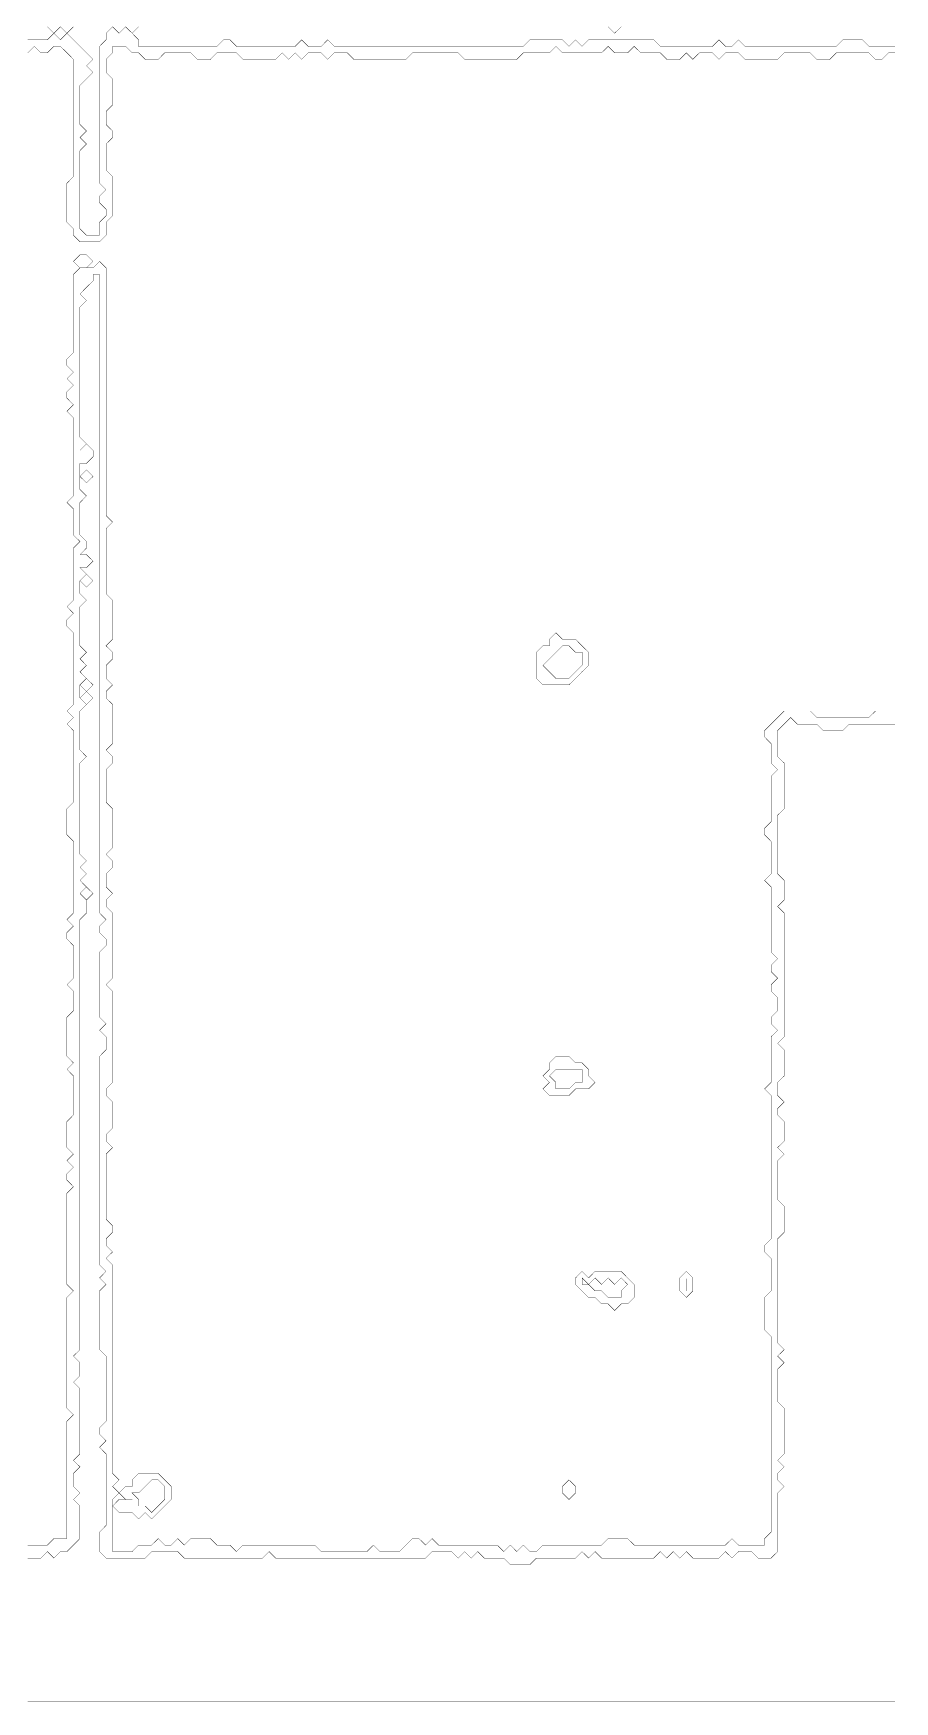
# Model space of a CAD drawing. Header units: metres. Extents: x 0 to 5089, y -5089 to 0.
# Drawn here: x 2458 to 3774, y -5089 to -2540 of the extents above; entities that cross this region are included whole.
import ezdxf

# ---------------------------------------------------------------- set-up
doc = ezdxf.new("R2010")
doc.units = ezdxf.units.M
doc.layers.add('conductor', color=1, linetype='Continuous')
doc.layers.add('substrate', color=5, linetype='Continuous')

msp = doc.modelspace()

# ---------------------------------------------------------------- linework, layer by layer
at = {"layer": 'conductor', "const_width": 0.5}
for points in [[(3774.5, -2569.4), (3764.5, -2569.4), (3754.5, -2579.4), (3744.6, -2579.4), (3734.6, -2569.4), (3724.7, -2569.4), (3714.7, -2569.4), (3704.7, -2569.4), (3694.8, -2569.4), (3684.8, -2569.4), (3674.9, -2579.4), (3664.9, -2579.4), (3654.9, -2579.4), (3645, -2569.4), (3635, -2569.4), (3625.1, -2569.4), (3615.1, -2569.4), (3605.2, -2569.4), (3595.2, -2579.4), (3585.2, -2579.4), (3575.3, -2579.4), (3565.3, -2579.4), (3555.4, -2579.4), (3545.4, -2579.4), (3535.4, -2569.4), (3525.5, -2569.4), (3515.5, -2569.4), (3505.6, -2579.4), (3495.6, -2569.4), (3485.6, -2569.4), (3475.7, -2569.4), (3465.7, -2579.4), (3455.8, -2569.4), (3445.8, -2579.4), (3435.8, -2579.4), (3425.9, -2579.4), (3415.9, -2569.4), (3406, -2569.4), (3396, -2569.4), (3386.1, -2569.4), (3376.1, -2559.5), (3366.1, -2569.4), (3356.2, -2569.4), (3346.2, -2569.4), (3336.3, -2559.5), (3326.3, -2569.4), (3316.3, -2569.4), (3306.4, -2569.4), (3296.4, -2569.4), (3286.5, -2569.4), (3276.5, -2569.4), (3266.5, -2569.4), (3256.6, -2559.5), (3246.6, -2569.4), (3236.7, -2569.4), (3226.7, -2569.4), (3216.8, -2569.4), (3206.8, -2569.4), (3196.8, -2579.4), (3186.9, -2579.4), (3176.9, -2579.4), (3167, -2579.4), (3157, -2579.4), (3147, -2579.4), (3137.1, -2579.4), (3127.1, -2579.4), (3117.2, -2579.4), (3107.2, -2569.4), (3097.2, -2569.4), (3087.3, -2569.4), (3077.3, -2569.4), (3067.4, -2569.4), (3057.4, -2569.4), (3047.4, -2569.4), (3037.5, -2569.4), (3027.5, -2579.4), (3017.6, -2579.4), (3007.6, -2579.4), (2997.7, -2579.4), (2987.7, -2579.4), (2977.7, -2579.4), (2967.8, -2579.4), (2957.8, -2579.4), (2947.9, -2579.4), (2937.9, -2569.4), (2927.9, -2569.4), (2918, -2569.4), (2908, -2579.4), (2898.1, -2569.4), (2888.1, -2569.4), (2878.1, -2569.4), (2868.2, -2579.4), (2858.2, -2569.4), (2848.3, -2579.4), (2838.3, -2569.4), (2828.4, -2579.4), (2818.4, -2579.4), (2808.4, -2579.4), (2798.5, -2579.4), (2788.5, -2579.4), (2778.6, -2579.4), (2768.6, -2569.4), (2758.6, -2569.4), (2748.7, -2569.4), (2738.7, -2569.4), (2728.8, -2579.4), (2718.8, -2579.4), (2708.8, -2579.4), (2698.9, -2569.4), (2688.9, -2569.4), (2679, -2569.4), (2669, -2569.4), (2659, -2569.4), (2649.1, -2579.4), (2639.1, -2579.4), (2629.2, -2579.4), (2619.2, -2569.4), (2609.3, -2569.4), (2599.3, -2559.5), (2589.3, -2559.5), (2579.4, -2559.5), (2579.4, -2569.4), (2569.4, -2579.4), (2569.4, -2589.3), (2569.4, -2599.3), (2579.4, -2609.3), (2579.4, -2619.2), (2579.4, -2629.2), (2579.4, -2639.1), (2579.4, -2649.1), (2569.4, -2659), (2569.4, -2669), (2569.4, -2679), (2579.4, -2688.9), (2579.4, -2698.9), (2569.4, -2708.8), (2569.4, -2718.8), (2569.4, -2728.8), (2569.4, -2738.7), (2569.4, -2748.7), (2579.4, -2758.6), (2579.4, -2768.6), (2579.4, -2778.6), (2579.4, -2788.5), (2579.4, -2798.5), (2579.4, -2808.4), (2579.4, -2818.4), (2569.4, -2828.4), (2569.4, -2838.3), (2569.4, -2848.3), (2559.5, -2858.2), (2549.5, -2858.2), (2539.5, -2858.2), (2529.6, -2858.2), (2519.6, -2848.3), (2519.6, -2838.3), (2509.7, -2828.4), (2509.7, -2818.4), (2509.7, -2808.4), (2509.7, -2798.5), (2509.7, -2788.5), (2509.7, -2778.6), (2509.7, -2768.6), (2519.6, -2758.6), (2519.6, -2748.7), (2519.6, -2738.7), (2519.6, -2728.8), (2519.6, -2718.8), (2519.6, -2708.8), (2519.6, -2698.9), (2519.6, -2688.9), (2519.6, -2679), (2519.6, -2669), (2519.6, -2659), (2519.6, -2649.1), (2519.6, -2639.1), (2519.6, -2629.2), (2519.6, -2619.2), (2519.6, -2609.3), (2519.6, -2599.3), (2519.6, -2589.3), (2519.6, -2579.4), (2509.7, -2569.4), (2499.7, -2559.5), (2489.7, -2559.5), (2479.8, -2569.4), (2469.8, -2569.4), (2459.9, -2559.5), (2449.9, -2569.4)], [(2449.9, -4850), (2459.9, -4850), (2469.8, -4850), (2479.8, -4850), (2489.7, -4840.1), (2499.7, -4840.1), (2509.7, -4840.1), (2509.7, -4830.1), (2509.7, -4820.1), (2509.7, -4810.2), (2509.7, -4800.2), (2509.7, -4790.3), (2509.7, -4780.3), (2509.7, -4770.4), (2509.7, -4760.4), (2509.7, -4750.4), (2509.7, -4740.5), (2509.7, -4730.5), (2509.7, -4720.6), (2509.7, -4710.6), (2509.7, -4700.6), (2509.7, -4690.7), (2509.7, -4680.7), (2509.7, -4670.8), (2509.7, -4660.8), (2519.6, -4650.8), (2509.7, -4640.9), (2509.7, -4630.9), (2509.7, -4621), (2509.7, -4611), (2509.7, -4601.1), (2509.7, -4591.1), (2509.7, -4581.1), (2509.7, -4571.2), (2509.7, -4561.2), (2509.7, -4551.3), (2509.7, -4541.3), (2509.7, -4531.3), (2509.7, -4521.4), (2509.7, -4511.4), (2509.7, -4501.5), (2509.7, -4491.5), (2509.7, -4481.5), (2509.7, -4471.6), (2519.6, -4461.6), (2509.7, -4451.7), (2509.7, -4441.7), (2509.7, -4431.7), (2509.7, -4421.8), (2509.7, -4411.8), (2509.7, -4401.9), (2509.7, -4391.9), (2509.7, -4382), (2509.7, -4372), (2509.7, -4362), (2509.7, -4352.1), (2509.7, -4342.1), (2509.7, -4332.2), (2509.7, -4322.2), (2509.7, -4312.2), (2519.6, -4302.3), (2509.7, -4292.3), (2509.7, -4282.4), (2519.6, -4272.4), (2509.7, -4262.4), (2519.6, -4252.5), (2509.7, -4242.5), (2509.7, -4232.6), (2509.7, -4222.6), (2509.7, -4212.7), (2509.7, -4202.7), (2519.6, -4192.7), (2519.6, -4182.8), (2519.6, -4172.8), (2519.6, -4162.9), (2519.6, -4152.9), (2519.6, -4142.9), (2519.6, -4133), (2509.7, -4123), (2519.6, -4113.1), (2509.7, -4103.1), (2509.7, -4093.1), (2509.7, -4083.2), (2509.7, -4073.2), (2509.7, -4063.3), (2509.7, -4053.3), (2509.7, -4043.3), (2519.6, -4033.4), (2519.6, -4023.4), (2519.6, -4013.5), (2519.6, -4003.5), (2509.7, -3993.6), (2519.6, -3983.6), (2519.6, -3973.6), (2519.6, -3963.7), (2519.6, -3953.7), (2519.6, -3943.8), (2519.6, -3933.8), (2509.7, -3923.8), (2509.7, -3913.9), (2519.6, -3903.9), (2509.7, -3894), (2519.6, -3884), (2519.6, -3874), (2519.6, -3864.1), (2519.6, -3854.1), (2519.6, -3844.2), (2519.6, -3834.2), (2519.6, -3824.2), (2519.6, -3814.3), (2519.6, -3804.3), (2519.6, -3794.4), (2519.6, -3784.4), (2519.6, -3774.5), (2509.7, -3764.5), (2509.7, -3754.5), (2509.7, -3744.6), (2509.7, -3734.6), (2509.7, -3724.7), (2519.6, -3714.7), (2519.6, -3704.7), (2519.6, -3694.8), (2519.6, -3684.8), (2519.6, -3674.9), (2519.6, -3664.9), (2519.6, -3654.9), (2519.6, -3645), (2519.6, -3635), (2519.6, -3625.1), (2519.6, -3615.1), (2519.6, -3605.2), (2509.7, -3595.2), (2519.6, -3585.2), (2509.7, -3575.3), (2519.6, -3565.3), (2519.6, -3555.4), (2519.6, -3545.4), (2519.6, -3535.4), (2519.6, -3525.5), (2519.6, -3515.5), (2519.6, -3505.6), (2519.6, -3495.6), (2519.6, -3485.6), (2519.6, -3475.7), (2519.6, -3465.7), (2519.6, -3455.8), (2509.7, -3445.8), (2509.7, -3435.8), (2519.6, -3425.9), (2509.7, -3415.9), (2519.6, -3406), (2519.6, -3396), (2519.6, -3386.1), (2519.6, -3376.1), (2519.6, -3366.1), (2519.6, -3356.2), (2519.6, -3346.2), (2519.6, -3336.3), (2519.6, -3326.3), (2529.6, -3316.3), (2519.6, -3306.4), (2519.6, -3296.4), (2519.6, -3286.5), (2519.6, -3276.5), (2519.6, -3266.5), (2509.7, -3256.6), (2519.6, -3246.6), (2519.6, -3236.7), (2519.6, -3226.7), (2519.6, -3216.8), (2519.6, -3206.8), (2519.6, -3196.8), (2519.6, -3186.9), (2519.6, -3176.9), (2519.6, -3167), (2519.6, -3157), (2519.6, -3147), (2519.6, -3137.1), (2519.6, -3127.1), (2509.7, -3117.2), (2519.6, -3107.2), (2509.7, -3097.2), (2509.7, -3087.3), (2519.6, -3077.3), (2509.7, -3067.4), (2519.6, -3057.4), (2509.7, -3047.4), (2509.7, -3037.5), (2519.6, -3027.5), (2519.6, -3017.6), (2519.6, -3007.6), (2519.6, -2997.7), (2519.6, -2987.7), (2519.6, -2977.7), (2519.6, -2967.8), (2519.6, -2957.8), (2519.6, -2947.9), (2519.6, -2937.9), (2519.6, -2927.9), (2519.6, -2918), (2519.6, -2908), (2529.6, -2898.1), (2539.5, -2898.1), (2549.5, -2898.1), (2559.5, -2888.1), (2569.4, -2898.1), (2569.4, -2908), (2569.4, -2918), (2569.4, -2927.9), (2569.4, -2937.9), (2569.4, -2947.9), (2569.4, -2957.8), (2569.4, -2967.8), (2569.4, -2977.7), (2569.4, -2987.7), (2569.4, -2997.7), (2569.4, -3007.6), (2569.4, -3017.6), (2569.4, -3027.5), (2569.4, -3037.5), (2569.4, -3047.4), (2569.4, -3057.4), (2569.4, -3067.4), (2569.4, -3077.3), (2569.4, -3087.3), (2569.4, -3097.2), (2569.4, -3107.2), (2569.4, -3117.2), (2569.4, -3127.1), (2569.4, -3137.1), (2569.4, -3147), (2569.4, -3157), (2569.4, -3167), (2569.4, -3176.9), (2569.4, -3186.9), (2569.4, -3196.8), (2569.4, -3206.8), (2569.4, -3216.8), (2569.4, -3226.7), (2569.4, -3236.7), (2569.4, -3246.6), (2569.4, -3256.6), (2569.4, -3266.5), (2569.4, -3276.5), (2579.4, -3286.5), (2569.4, -3296.4), (2569.4, -3306.4), (2569.4, -3316.3), (2569.4, -3326.3), (2569.4, -3336.3), (2569.4, -3346.2), (2569.4, -3356.2), (2569.4, -3366.1), (2569.4, -3376.1), (2569.4, -3386.1), (2569.4, -3396), (2579.4, -3406), (2579.4, -3415.9), (2579.4, -3425.9), (2579.4, -3435.8), (2579.4, -3445.8), (2579.4, -3455.8), (2579.4, -3465.7), (2569.4, -3475.7), (2579.4, -3485.6), (2579.4, -3495.6), (2569.4, -3505.6), (2569.4, -3515.5), (2569.4, -3525.5), (2579.4, -3535.4), (2569.4, -3545.4), (2569.4, -3555.4), (2579.4, -3565.3), (2579.4, -3575.3), (2579.4, -3585.2), (2579.4, -3595.2), (2579.4, -3605.2), (2579.4, -3615.1), (2579.4, -3625.1), (2569.4, -3635), (2579.4, -3645), (2579.4, -3654.9), (2569.4, -3664.9), (2569.4, -3674.9), (2569.4, -3684.8), (2569.4, -3694.8), (2569.4, -3704.7), (2569.4, -3714.7), (2579.4, -3724.7), (2579.4, -3734.6), (2579.4, -3744.6), (2579.4, -3754.5), (2579.4, -3764.5), (2579.4, -3774.5), (2579.4, -3784.4), (2569.4, -3794.4), (2579.4, -3804.3), (2579.4, -3814.3), (2569.4, -3824.2), (2569.4, -3834.2), (2569.4, -3844.2), (2579.4, -3854.1), (2569.4, -3864.1), (2569.4, -3874), (2579.4, -3884), (2579.4, -3894), (2579.4, -3903.9), (2579.4, -3913.9), (2579.4, -3923.8), (2579.4, -3933.8), (2579.4, -3943.8), (2579.4, -3953.7), (2579.4, -3963.7), (2579.4, -3973.6), (2579.4, -3983.6), (2569.4, -3993.6), (2579.4, -4003.5), (2579.4, -4013.5), (2579.4, -4023.4), (2579.4, -4033.4), (2579.4, -4043.3), (2579.4, -4053.3), (2579.4, -4063.3), (2579.4, -4073.2), (2579.4, -4083.2), (2579.4, -4093.1), (2579.4, -4103.1), (2579.4, -4113.1), (2579.4, -4123), (2579.4, -4133), (2579.4, -4142.9), (2569.4, -4152.9), (2569.4, -4162.9), (2579.4, -4172.8), (2579.4, -4182.8), (2579.4, -4192.7), (2579.4, -4202.7), (2579.4, -4212.7), (2569.4, -4222.6), (2569.4, -4232.6), (2579.4, -4242.5), (2569.4, -4252.5), (2569.4, -4262.4), (2569.4, -4272.4), (2569.4, -4282.4), (2569.4, -4292.3), (2569.4, -4302.3), (2569.4, -4312.2), (2569.4, -4322.2), (2569.4, -4332.2), (2569.4, -4342.1), (2569.4, -4352.1), (2579.4, -4362), (2579.4, -4372), (2569.4, -4382), (2569.4, -4391.9), (2579.4, -4401.9), (2569.4, -4411.8), (2579.4, -4421.8), (2579.4, -4431.7), (2579.4, -4441.7), (2579.4, -4451.7), (2579.4, -4461.6), (2579.4, -4471.6), (2579.4, -4481.5), (2579.4, -4491.5), (2579.4, -4501.5), (2579.4, -4511.4), (2579.4, -4521.4), (2579.4, -4531.3), (2579.4, -4541.3), (2579.4, -4551.3), (2579.4, -4561.2), (2579.4, -4571.2), (2579.4, -4581.1), (2579.4, -4591.1), (2579.4, -4601.1), (2579.4, -4611), (2579.4, -4621), (2579.4, -4630.9), (2579.4, -4640.9), (2579.4, -4650.8), (2579.4, -4660.8), (2579.4, -4670.8), (2579.4, -4680.7), (2579.4, -4690.7), (2579.4, -4700.6), (2579.4, -4710.6), (2579.4, -4720.6), (2579.4, -4730.5), (2579.4, -4740.5), (2589.3, -4750.4), (2579.4, -4760.4), (2589.3, -4770.4), (2579.4, -4780.3), (2579.4, -4790.3), (2579.4, -4800.2), (2579.4, -4810.2), (2579.4, -4820.1), (2579.4, -4830.1), (2579.4, -4840.1), (2579.4, -4850), (2579.4, -4860), (2589.3, -4860), (2599.3, -4860), (2609.3, -4860), (2619.2, -4850), (2629.2, -4850), (2639.1, -4850), (2649.1, -4840.1), (2659, -4850), (2669, -4850), (2679, -4840.1), (2688.9, -4850), (2698.9, -4840.1), (2708.8, -4840.1), (2718.8, -4840.1), (2728.8, -4840.1), (2738.7, -4850), (2748.7, -4850), (2758.6, -4850), (2768.6, -4860), (2778.6, -4850), (2788.5, -4850), (2798.5, -4850), (2808.4, -4850), (2818.4, -4850), (2828.4, -4850), (2838.3, -4850), (2848.3, -4850), (2858.2, -4850), (2868.2, -4850), (2878.1, -4850), (2888.1, -4850), (2898.1, -4860), (2908, -4860), (2918, -4860), (2927.9, -4860), (2937.9, -4860), (2947.9, -4860), (2957.8, -4860), (2967.8, -4860), (2977.7, -4850), (2987.7, -4860), (2997.7, -4860), (3007.6, -4860), (3017.6, -4860), (3027.5, -4850), (3037.5, -4840.1), (3047.4, -4840.1), (3057.4, -4850), (3067.4, -4840.1), (3077.3, -4850), (3087.3, -4850), (3097.2, -4850), (3107.2, -4850), (3117.2, -4850), (3127.1, -4850), (3137.1, -4850), (3147, -4850), (3157, -4850), (3167, -4850), (3176.9, -4860), (3186.9, -4850), (3196.8, -4860), (3206.8, -4850), (3216.8, -4860), (3226.7, -4860), (3236.7, -4850), (3246.6, -4850), (3256.6, -4850), (3266.5, -4850), (3276.5, -4850), (3286.5, -4850), (3296.4, -4850), (3306.4, -4850), (3316.3, -4850), (3326.3, -4850), (3336.3, -4840.1), (3346.2, -4840.1), (3356.2, -4840.1), (3366.1, -4840.1), (3376.1, -4850), (3386.1, -4850), (3396, -4850), (3406, -4850), (3415.9, -4850), (3425.9, -4850), (3435.8, -4850), (3445.8, -4850), (3455.8, -4850), (3465.7, -4850), (3475.7, -4850), (3485.6, -4850), (3495.6, -4850), (3505.6, -4850), (3515.5, -4850), (3525.5, -4840.1), (3535.4, -4850), (3545.4, -4850), (3555.4, -4850), (3565.3, -4850), (3575.3, -4850), (3575.3, -4840.1), (3585.2, -4830.1), (3585.2, -4820.1), (3585.2, -4810.2), (3585.2, -4800.2), (3585.2, -4790.3), (3585.2, -4780.3), (3585.2, -4770.4), (3585.2, -4760.4), (3585.2, -4750.4), (3585.2, -4740.5), (3585.2, -4730.5), (3585.2, -4720.6), (3585.2, -4710.6), (3585.2, -4700.6), (3585.2, -4690.7), (3585.2, -4680.7), (3585.2, -4670.8), (3585.2, -4660.8), (3585.2, -4650.8), (3585.2, -4640.9), (3585.2, -4630.9), (3585.2, -4621), (3585.2, -4611), (3585.2, -4601.1), (3585.2, -4591.1), (3585.2, -4581.1), (3585.2, -4571.2), (3585.2, -4561.2), (3585.2, -4551.3), (3585.2, -4541.3), (3585.2, -4531.3), (3575.3, -4521.4), (3575.3, -4511.4), (3575.3, -4501.5), (3575.3, -4491.5), (3575.3, -4481.5), (3575.3, -4471.6), (3585.2, -4461.6), (3585.2, -4451.7), (3585.2, -4441.7), (3585.2, -4431.7), (3585.2, -4421.8), (3585.2, -4411.8), (3575.3, -4401.9), (3575.3, -4391.9), (3585.2, -4382), (3585.2, -4372), (3585.2, -4362), (3585.2, -4352.1), (3585.2, -4342.1), (3585.2, -4332.2), (3585.2, -4322.2), (3585.2, -4312.2), (3585.2, -4302.3), (3585.2, -4292.3), (3585.2, -4282.4), (3585.2, -4272.4), (3585.2, -4262.4), (3585.2, -4252.5), (3585.2, -4242.5), (3585.2, -4232.6), (3585.2, -4222.6), (3585.2, -4212.7), (3585.2, -4202.7), (3585.2, -4192.7), (3585.2, -4182.8), (3585.2, -4172.8), (3585.2, -4162.9), (3575.3, -4152.9), (3585.2, -4142.9), (3585.2, -4133), (3585.2, -4123), (3585.2, -4113.1), (3585.2, -4103.1), (3585.2, -4093.1), (3585.2, -4083.2), (3585.2, -4073.2), (3595.2, -4063.3), (3585.2, -4053.3), (3585.2, -4043.3), (3595.2, -4033.4), (3595.2, -4023.4), (3595.2, -4013.5), (3585.2, -4003.5), (3585.2, -3993.6), (3595.2, -3983.6), (3585.2, -3973.6), (3585.2, -3963.7), (3595.2, -3953.7), (3585.2, -3943.8), (3585.2, -3933.8), (3585.2, -3923.8), (3585.2, -3913.9), (3585.2, -3903.9), (3585.2, -3894), (3585.2, -3884), (3585.2, -3874), (3585.2, -3864.1), (3585.2, -3854.1), (3585.2, -3844.2), (3575.3, -3834.2), (3585.2, -3824.2), (3585.2, -3814.3), (3585.2, -3804.3), (3585.2, -3794.4), (3585.2, -3784.4), (3585.2, -3774.5), (3575.3, -3764.5), (3575.3, -3754.5), (3585.2, -3744.6), (3585.2, -3734.6), (3585.2, -3724.7), (3585.2, -3714.7), (3585.2, -3704.7), (3585.2, -3694.8), (3585.2, -3684.8), (3585.2, -3674.9), (3595.2, -3664.9), (3585.2, -3654.9), (3585.2, -3645), (3585.2, -3635), (3585.2, -3625.1), (3575.3, -3615.1), (3575.3, -3605.2), (3585.2, -3595.2), (3595.2, -3585.2), (3605.2, -3575.3), (3615.1, -3575.3), (3625.1, -3575.3), (3635, -3575.3), (3645, -3575.3), (3654.9, -3585.2), (3664.9, -3585.2), (3674.9, -3585.2), (3684.8, -3585.2), (3694.8, -3585.2), (3704.7, -3585.2), (3714.7, -3585.2), (3724.7, -3585.2), (3734.6, -3585.2), (3744.6, -3575.3), (3754.5, -3575.3), (3764.5, -3575.3), (3774.5, -3575.3)]]:
    msp.add_lwpolyline(points, dxfattribs=at)
for points in [[(2519.6, -2888.1), (2529.6, -2878.1), (2539.5, -2878.1), (2549.5, -2888.1), (2539.5, -2898.1), (2529.6, -2898.1)], [(3246.6, -3465.7), (3256.6, -3455.8), (3266.5, -3465.7), (3276.5, -3465.7), (3286.5, -3465.7), (3296.4, -3475.7), (3306.4, -3485.6), (3306.4, -3495.6), (3306.4, -3505.6), (3296.4, -3515.5), (3286.5, -3525.5), (3276.5, -3535.4), (3266.5, -3535.4), (3256.6, -3535.4), (3246.6, -3535.4), (3236.7, -3535.4), (3226.7, -3525.5), (3226.7, -3515.5), (3226.7, -3505.6), (3226.7, -3495.6), (3226.7, -3485.6), (3236.7, -3475.7), (3246.6, -3475.7)], [(3246.6, -4113.1), (3256.6, -4103.1), (3266.5, -4103.1), (3276.5, -4103.1), (3286.5, -4113.1), (3296.4, -4113.1), (3306.4, -4123), (3306.4, -4133), (3316.3, -4142.9), (3306.4, -4152.9), (3296.4, -4152.9), (3286.5, -4152.9), (3276.5, -4162.9), (3266.5, -4162.9), (3256.6, -4162.9), (3246.6, -4162.9), (3236.7, -4152.9), (3246.6, -4142.9), (3236.7, -4133), (3246.6, -4123)], [(3286.5, -4441.7), (3296.4, -4431.7), (3306.4, -4441.7), (3316.3, -4431.7), (3326.3, -4431.7), (3336.3, -4431.7), (3346.2, -4431.7), (3356.2, -4431.7), (3366.1, -4441.7), (3376.1, -4451.7), (3376.1, -4461.6), (3376.1, -4471.6), (3366.1, -4481.5), (3356.2, -4481.5), (3346.2, -4491.5), (3336.3, -4481.5), (3326.3, -4481.5), (3316.3, -4471.6), (3306.4, -4471.6), (3296.4, -4461.6), (3286.5, -4451.7)], [(3445.8, -4441.7), (3455.8, -4431.7), (3465.7, -4441.7), (3465.7, -4451.7), (3465.7, -4461.6), (3455.8, -4471.6), (3445.8, -4461.6), (3445.8, -4451.7)], [(2609.3, -4750.4), (2619.2, -4740.5), (2629.2, -4740.5), (2639.1, -4740.5), (2649.1, -4740.5), (2659, -4750.4), (2669, -4760.4), (2669, -4770.4), (2669, -4780.3), (2659, -4790.3), (2649.1, -4800.2), (2639.1, -4810.2), (2629.2, -4800.2), (2619.2, -4810.2), (2609.3, -4800.2), (2599.3, -4800.2), (2589.3, -4800.2), (2579.4, -4790.3), (2589.3, -4780.3), (2599.3, -4780.3), (2609.3, -4780.3), (2599.3, -4780.3), (2589.3, -4770.4), (2599.3, -4760.4), (2609.3, -4760.4)], [(3266.5, -4760.4), (3276.5, -4750.4), (3286.5, -4760.4), (3286.5, -4770.4), (3276.5, -4780.3), (3266.5, -4770.4)]]:
    msp.add_lwpolyline(points, close=True, dxfattribs=at)
at = {"layer": 'substrate', "const_width": 0.5}
for points in [[(2449.9, -2549.5), (2459.9, -2549.5), (2469.8, -2549.5), (2479.8, -2549.5), (2489.7, -2539.5), (2499.7, -2549.5), (2509.7, -2539.5), (2519.6, -2549.5), (2529.6, -2559.5), (2539.5, -2569.4), (2549.5, -2579.4), (2539.5, -2589.3), (2549.5, -2599.3), (2539.5, -2609.3), (2529.6, -2619.2), (2529.6, -2629.2), (2529.6, -2639.1), (2529.6, -2649.1), (2529.6, -2659), (2529.6, -2669), (2529.6, -2679), (2539.5, -2688.9), (2529.6, -2698.9), (2539.5, -2708.8), (2529.6, -2718.8), (2529.6, -2728.8), (2529.6, -2738.7), (2529.6, -2748.7), (2529.6, -2758.6), (2529.6, -2768.6), (2529.6, -2778.6), (2529.6, -2788.5), (2529.6, -2798.5), (2529.6, -2808.4), (2529.6, -2818.4), (2529.6, -2828.4), (2529.6, -2838.3), (2539.5, -2848.3), (2549.5, -2848.3), (2559.5, -2848.3), (2559.5, -2838.3), (2559.5, -2828.4), (2569.4, -2818.4), (2569.4, -2808.4), (2559.5, -2798.5), (2559.5, -2788.5), (2569.4, -2778.6), (2559.5, -2768.6), (2559.5, -2758.6), (2559.5, -2748.7), (2559.5, -2738.7), (2559.5, -2728.8), (2559.5, -2718.8), (2559.5, -2708.8), (2559.5, -2698.9), (2559.5, -2688.9), (2559.5, -2679), (2559.5, -2669), (2559.5, -2659), (2559.5, -2649.1), (2559.5, -2639.1), (2559.5, -2629.2), (2559.5, -2619.2), (2559.5, -2609.3), (2559.5, -2599.3), (2559.5, -2589.3), (2559.5, -2579.4), (2559.5, -2569.4), (2559.5, -2559.5), (2569.4, -2549.5), (2569.4, -2539.5), (2579.4, -2529.6), (2589.3, -2539.5), (2599.3, -2529.6), (2609.3, -2539.5), (2619.2, -2549.5), (2619.2, -2559.5), (2629.2, -2559.5), (2639.1, -2559.5), (2649.1, -2559.5), (2659, -2559.5), (2669, -2559.5), (2679, -2559.5), (2688.9, -2559.5), (2698.9, -2559.5), (2708.8, -2559.5), (2718.8, -2559.5), (2728.8, -2559.5), (2738.7, -2559.5), (2748.7, -2549.5), (2758.6, -2549.5), (2768.6, -2559.5), (2778.6, -2559.5), (2788.5, -2559.5), (2798.5, -2559.5), (2808.4, -2559.5), (2818.4, -2559.5), (2828.4, -2559.5), (2838.3, -2559.5), (2848.3, -2559.5), (2858.2, -2559.5), (2868.2, -2549.5), (2878.1, -2559.5), (2888.1, -2559.5), (2898.1, -2559.5), (2908, -2549.5), (2918, -2559.5), (2927.9, -2559.5), (2937.9, -2559.5), (2947.9, -2559.5), (2957.8, -2559.5), (2967.8, -2559.5), (2977.7, -2559.5), (2987.7, -2559.5), (2997.7, -2559.5), (3007.6, -2559.5), (3017.6, -2559.5), (3027.5, -2559.5), (3037.5, -2559.5), (3047.4, -2559.5), (3057.4, -2559.5), (3067.4, -2559.5), (3077.3, -2559.5), (3087.3, -2559.5), (3097.2, -2559.5), (3107.2, -2559.5), (3117.2, -2559.5), (3127.1, -2559.5), (3137.1, -2559.5), (3147, -2559.5), (3157, -2559.5), (3167, -2559.5), (3176.9, -2559.5), (3186.9, -2559.5), (3196.8, -2559.5), (3206.8, -2559.5), (3216.8, -2549.5), (3226.7, -2549.5), (3236.7, -2549.5), (3246.6, -2549.5), (3256.6, -2549.5), (3266.5, -2549.5), (3276.5, -2559.5), (3286.5, -2549.5), (3296.4, -2559.5), (3306.4, -2549.5), (3316.3, -2549.5), (3326.3, -2549.5), (3336.3, -2549.5), (3346.2, -2549.5), (3356.2, -2549.5), (3366.1, -2549.5), (3376.1, -2549.5), (3386.1, -2549.5), (3396, -2549.5), (3406, -2549.5), (3415.9, -2559.5), (3425.9, -2559.5), (3435.8, -2559.5), (3445.8, -2559.5), (3455.8, -2559.5), (3465.7, -2559.5), (3475.7, -2559.5), (3485.6, -2559.5), (3495.6, -2559.5), (3505.6, -2549.5), (3515.5, -2559.5), (3525.5, -2559.5), (3535.4, -2549.5), (3545.4, -2559.5), (3555.4, -2559.5), (3565.3, -2559.5), (3575.3, -2559.5), (3585.2, -2559.5), (3595.2, -2559.5), (3605.2, -2559.5), (3615.1, -2559.5), (3625.1, -2559.5), (3635, -2559.5), (3645, -2559.5), (3654.9, -2559.5), (3664.9, -2559.5), (3674.9, -2559.5), (3684.8, -2559.5), (3694.8, -2549.5), (3704.7, -2549.5), (3714.7, -2549.5), (3724.7, -2549.5), (3734.6, -2559.5), (3744.6, -2559.5), (3754.5, -2559.5), (3764.5, -2559.5), (3774.5, -2559.5)], [(2519.6, -2529.6), (2509.7, -2539.5), (2499.7, -2529.6), (2489.7, -2539.5), (2479.8, -2529.6)], [(2619.2, -2529.6), (2609.3, -2539.5), (2599.3, -2529.6)], [(3356.2, -2529.6), (3346.2, -2539.5), (3336.3, -2529.6)], [(3774.5, -3595.2), (3764.5, -3595.2), (3754.5, -3595.2), (3744.6, -3595.2), (3734.6, -3595.2), (3724.7, -3595.2), (3714.7, -3595.2), (3704.7, -3595.2), (3694.8, -3605.2), (3684.8, -3605.2), (3674.9, -3605.2), (3664.9, -3605.2), (3654.9, -3595.2), (3645, -3595.2), (3635, -3595.2), (3625.1, -3595.2), (3615.1, -3585.2), (3605.2, -3595.2), (3595.2, -3605.2), (3595.2, -3615.1), (3595.2, -3625.1), (3595.2, -3635), (3595.2, -3645), (3605.2, -3654.9), (3605.2, -3664.9), (3605.2, -3674.9), (3605.2, -3684.8), (3605.2, -3694.8), (3605.2, -3704.7), (3605.2, -3714.7), (3605.2, -3724.7), (3595.2, -3734.6), (3595.2, -3744.6), (3595.2, -3754.5), (3595.2, -3764.5), (3595.2, -3774.5), (3595.2, -3784.4), (3595.2, -3794.4), (3595.2, -3804.3), (3595.2, -3814.3), (3595.2, -3824.2), (3605.2, -3834.2), (3605.2, -3844.2), (3605.2, -3854.1), (3605.2, -3864.1), (3595.2, -3874), (3605.2, -3884), (3605.2, -3894), (3605.2, -3903.9), (3605.2, -3913.9), (3605.2, -3923.8), (3605.2, -3933.8), (3605.2, -3943.8), (3605.2, -3953.7), (3605.2, -3963.7), (3605.2, -3973.6), (3605.2, -3983.6), (3605.2, -3993.6), (3605.2, -4003.5), (3605.2, -4013.5), (3605.2, -4023.4), (3605.2, -4033.4), (3605.2, -4043.3), (3605.2, -4053.3), (3605.2, -4063.3), (3605.2, -4073.2), (3595.2, -4083.2), (3605.2, -4093.1), (3605.2, -4103.1), (3605.2, -4113.1), (3605.2, -4123), (3605.2, -4133), (3595.2, -4142.9), (3595.2, -4152.9), (3595.2, -4162.9), (3605.2, -4172.8), (3595.2, -4182.8), (3595.2, -4192.7), (3605.2, -4202.7), (3605.2, -4212.7), (3605.2, -4222.6), (3605.2, -4232.6), (3595.2, -4242.5), (3605.2, -4252.5), (3595.2, -4262.4), (3595.2, -4272.4), (3595.2, -4282.4), (3595.2, -4292.3), (3595.2, -4302.3), (3595.2, -4312.2), (3595.2, -4322.2), (3605.2, -4332.2), (3605.2, -4342.1), (3605.2, -4352.1), (3605.2, -4362), (3605.2, -4372), (3595.2, -4382), (3595.2, -4391.9), (3595.2, -4401.9), (3595.2, -4411.8), (3595.2, -4421.8), (3595.2, -4431.7), (3595.2, -4441.7), (3595.2, -4451.7), (3595.2, -4461.6), (3595.2, -4471.6), (3595.2, -4481.5), (3595.2, -4491.5), (3595.2, -4501.5), (3595.2, -4511.4), (3595.2, -4521.4), (3595.2, -4531.3), (3595.2, -4541.3), (3605.2, -4551.3), (3595.2, -4561.2), (3605.2, -4571.2), (3595.2, -4581.1), (3595.2, -4591.1), (3595.2, -4601.1), (3595.2, -4611), (3595.2, -4621), (3595.2, -4630.9), (3605.2, -4640.9), (3605.2, -4650.8), (3605.2, -4660.8), (3605.2, -4670.8), (3605.2, -4680.7), (3605.2, -4690.7), (3605.2, -4700.6), (3605.2, -4710.6), (3595.2, -4720.6), (3605.2, -4730.5), (3595.2, -4740.5), (3595.2, -4750.4), (3605.2, -4760.4), (3595.2, -4770.4), (3595.2, -4780.3), (3595.2, -4790.3), (3595.2, -4800.2), (3595.2, -4810.2), (3595.2, -4820.1), (3595.2, -4830.1), (3595.2, -4840.1), (3595.2, -4850), (3595.2, -4860), (3585.2, -4869.9), (3575.3, -4869.9), (3565.3, -4869.9), (3555.4, -4860), (3545.4, -4860), (3535.4, -4860), (3525.5, -4869.9), (3515.5, -4860), (3505.6, -4869.9), (3495.6, -4869.9), (3485.6, -4869.9), (3475.7, -4869.9), (3465.7, -4869.9), (3455.8, -4860), (3445.8, -4869.9), (3435.8, -4860), (3425.9, -4869.9), (3415.9, -4860), (3406, -4869.9), (3396, -4869.9), (3386.1, -4869.9), (3376.1, -4869.9), (3366.1, -4869.9), (3356.2, -4869.9), (3346.2, -4869.9), (3336.3, -4869.9), (3326.3, -4869.9), (3316.3, -4860), (3306.4, -4869.9), (3296.4, -4860), (3286.5, -4869.9), (3276.5, -4869.9), (3266.5, -4869.9), (3256.6, -4869.9), (3246.6, -4869.9), (3236.7, -4869.9), (3226.7, -4869.9), (3216.8, -4879.9), (3206.8, -4879.9), (3196.8, -4879.9), (3186.9, -4879.9), (3176.9, -4869.9), (3167, -4869.9), (3157, -4869.9), (3147, -4869.9), (3137.1, -4860), (3127.1, -4869.9), (3117.2, -4860), (3107.2, -4869.9), (3097.2, -4860), (3087.3, -4860), (3077.3, -4860), (3067.4, -4860), (3057.4, -4869.9), (3047.4, -4869.9), (3037.5, -4869.9), (3027.5, -4869.9), (3017.6, -4869.9), (3007.6, -4869.9), (2997.7, -4869.9), (2987.7, -4869.9), (2977.7, -4869.9), (2967.8, -4869.9), (2957.8, -4869.9), (2947.9, -4869.9), (2937.9, -4869.9), (2927.9, -4869.9), (2918, -4869.9), (2908, -4869.9), (2898.1, -4869.9), (2888.1, -4869.9), (2878.1, -4869.9), (2868.2, -4869.9), (2858.2, -4869.9), (2848.3, -4869.9), (2838.3, -4869.9), (2828.4, -4869.9), (2818.4, -4860), (2808.4, -4869.9), (2798.5, -4869.9), (2788.5, -4869.9), (2778.6, -4869.9), (2768.6, -4869.9), (2758.6, -4869.9), (2748.7, -4869.9), (2738.7, -4869.9), (2728.8, -4869.9), (2718.8, -4869.9), (2708.8, -4869.9), (2698.9, -4869.9), (2688.9, -4869.9), (2679, -4860), (2669, -4860), (2659, -4860), (2649.1, -4860), (2639.1, -4860), (2629.2, -4869.9), (2619.2, -4869.9), (2609.3, -4869.9), (2599.3, -4869.9), (2589.3, -4869.9), (2579.4, -4869.9), (2569.4, -4869.9), (2559.5, -4860), (2559.5, -4850), (2559.5, -4840.1), (2559.5, -4830.1), (2569.4, -4820.1), (2569.4, -4810.2), (2569.4, -4800.2), (2569.4, -4790.3), (2569.4, -4780.3), (2569.4, -4770.4), (2569.4, -4760.4), (2569.4, -4750.4), (2569.4, -4740.5), (2569.4, -4730.5), (2569.4, -4720.6), (2569.4, -4710.6), (2559.5, -4700.6), (2569.4, -4690.7), (2559.5, -4680.7), (2559.5, -4670.8), (2569.4, -4660.8), (2569.4, -4650.8), (2569.4, -4640.9), (2569.4, -4630.9), (2569.4, -4621), (2569.4, -4611), (2569.4, -4601.1), (2569.4, -4591.1), (2569.4, -4581.1), (2569.4, -4571.2), (2569.4, -4561.2), (2559.5, -4551.3), (2559.5, -4541.3), (2559.5, -4531.3), (2559.5, -4521.4), (2559.5, -4511.4), (2559.5, -4501.5), (2559.5, -4491.5), (2559.5, -4481.5), (2559.5, -4471.6), (2559.5, -4461.6), (2569.4, -4451.7), (2559.5, -4441.7), (2569.4, -4431.7), (2559.5, -4421.8), (2559.5, -4411.8), (2559.5, -4401.9), (2559.5, -4391.9), (2559.5, -4382), (2559.5, -4372), (2559.5, -4362), (2559.5, -4352.1), (2559.5, -4342.1), (2559.5, -4332.2), (2559.5, -4322.2), (2559.5, -4312.2), (2559.5, -4302.3), (2559.5, -4292.3), (2559.5, -4282.4), (2559.5, -4272.4), (2559.5, -4262.4), (2559.5, -4252.5), (2559.5, -4242.5), (2559.5, -4232.6), (2559.5, -4222.6), (2559.5, -4212.7), (2559.5, -4202.7), (2559.5, -4192.7), (2559.5, -4182.8), (2559.5, -4172.8), (2559.5, -4162.9), (2559.5, -4152.9), (2559.5, -4142.9), (2559.5, -4133), (2559.5, -4123), (2559.5, -4113.1), (2559.5, -4103.1), (2569.4, -4093.1), (2569.4, -4083.2), (2569.4, -4073.2), (2559.5, -4063.3), (2569.4, -4053.3), (2559.5, -4043.3), (2559.5, -4033.4), (2559.5, -4023.4), (2559.5, -4013.5), (2559.5, -4003.5), (2559.5, -3993.6), (2559.5, -3983.6), (2559.5, -3973.6), (2559.5, -3963.7), (2559.5, -3953.7), (2559.5, -3943.8), (2569.4, -3933.8), (2569.4, -3923.8), (2559.5, -3913.9), (2559.5, -3903.9), (2569.4, -3894), (2559.5, -3884), (2559.5, -3874), (2559.5, -3864.1), (2559.5, -3854.1), (2559.5, -3844.2), (2559.5, -3834.2), (2559.5, -3824.2), (2559.5, -3814.3), (2559.5, -3804.3), (2559.5, -3794.4), (2559.5, -3784.4), (2559.5, -3774.5), (2559.5, -3764.5), (2559.5, -3754.5), (2559.5, -3744.6), (2559.5, -3734.6), (2559.5, -3724.7), (2559.5, -3714.7), (2559.5, -3704.7), (2559.5, -3694.8), (2559.5, -3684.8), (2559.5, -3674.9), (2559.5, -3664.9), (2559.5, -3654.9), (2559.5, -3645), (2559.5, -3635), (2559.5, -3625.1), (2559.5, -3615.1), (2559.5, -3605.2), (2559.5, -3595.2), (2559.5, -3585.2), (2559.5, -3575.3), (2559.5, -3565.3), (2559.5, -3555.4), (2559.5, -3545.4), (2559.5, -3535.4), (2559.5, -3525.5), (2559.5, -3515.5), (2559.5, -3505.6), (2559.5, -3495.6), (2559.5, -3485.6), (2559.5, -3475.7), (2559.5, -3465.7), (2559.5, -3455.8), (2559.5, -3445.8), (2559.5, -3435.8), (2559.5, -3425.9), (2559.5, -3415.9), (2559.5, -3406), (2559.5, -3396), (2559.5, -3386.1), (2559.5, -3376.1), (2559.5, -3366.1), (2559.5, -3356.2), (2559.5, -3346.2), (2559.5, -3336.3), (2559.5, -3326.3), (2559.5, -3316.3), (2559.5, -3306.4), (2559.5, -3296.4), (2559.5, -3286.5), (2559.5, -3276.5), (2559.5, -3266.5), (2559.5, -3256.6), (2559.5, -3246.6), (2559.5, -3236.7), (2559.5, -3226.7), (2559.5, -3216.8), (2559.5, -3206.8), (2559.5, -3196.8), (2559.5, -3186.9), (2559.5, -3176.9), (2559.5, -3167), (2559.5, -3157), (2559.5, -3147), (2559.5, -3137.1), (2559.5, -3127.1), (2559.5, -3117.2), (2559.5, -3107.2), (2559.5, -3097.2), (2559.5, -3087.3), (2559.5, -3077.3), (2559.5, -3067.4), (2559.5, -3057.4), (2559.5, -3047.4), (2559.5, -3037.5), (2559.5, -3027.5), (2559.5, -3017.6), (2559.5, -3007.6), (2559.5, -2997.7), (2559.5, -2987.7), (2559.5, -2977.7), (2559.5, -2967.8), (2559.5, -2957.8), (2559.5, -2947.9), (2559.5, -2937.9), (2559.5, -2927.9), (2559.5, -2918), (2559.5, -2908), (2549.5, -2908), (2549.5, -2918), (2539.5, -2927.9), (2529.6, -2937.9), (2539.5, -2947.9), (2529.6, -2957.8), (2529.6, -2967.8), (2529.6, -2977.7), (2529.6, -2987.7), (2529.6, -2997.7), (2529.6, -3007.6), (2529.6, -3017.6), (2529.6, -3027.5), (2529.6, -3037.5), (2529.6, -3047.4), (2529.6, -3057.4), (2529.6, -3067.4), (2529.6, -3077.3), (2529.6, -3087.3), (2529.6, -3097.2), (2529.6, -3107.2), (2529.6, -3117.2), (2529.6, -3127.1), (2529.6, -3137.1), (2529.6, -3147), (2529.6, -3157), (2539.5, -3167), (2529.6, -3176.9), (2539.5, -3167), (2549.5, -3176.9), (2549.5, -3186.9), (2539.5, -3196.8), (2529.6, -3196.8), (2529.6, -3206.8), (2529.6, -3216.8), (2529.6, -3226.7), (2529.6, -3236.7), (2539.5, -3246.6), (2529.6, -3256.6), (2529.6, -3266.5), (2529.6, -3276.5), (2529.6, -3286.5), (2529.6, -3296.4), (2529.6, -3306.4), (2539.5, -3316.3), (2539.5, -3326.3), (2529.6, -3336.3), (2539.5, -3336.3), (2549.5, -3346.2), (2539.5, -3356.2), (2529.6, -3356.2), (2539.5, -3366.1), (2529.6, -3376.1), (2529.6, -3386.1), (2529.6, -3396), (2539.5, -3406), (2529.6, -3415.9), (2529.6, -3425.9), (2529.6, -3435.8), (2529.6, -3445.8), (2529.6, -3455.8), (2529.6, -3465.7), (2529.6, -3475.7), (2539.5, -3485.6), (2529.6, -3495.6), (2539.5, -3505.6), (2529.6, -3515.5), (2539.5, -3525.5), (2529.6, -3535.4), (2529.6, -3545.4), (2529.6, -3555.4), (2539.5, -3565.3), (2529.6, -3575.3), (2529.6, -3585.2), (2529.6, -3595.2), (2529.6, -3605.2), (2529.6, -3615.1), (2529.6, -3625.1), (2529.6, -3635), (2539.5, -3645), (2529.6, -3654.9), (2529.6, -3664.9), (2529.6, -3674.9), (2529.6, -3684.8), (2529.6, -3694.8), (2529.6, -3704.7), (2529.6, -3714.7), (2529.6, -3724.7), (2529.6, -3734.6), (2529.6, -3744.6), (2529.6, -3754.5), (2529.6, -3764.5), (2529.6, -3774.5), (2529.6, -3784.4), (2529.6, -3794.4), (2539.5, -3804.3), (2529.6, -3814.3), (2539.5, -3824.2), (2529.6, -3834.2), (2539.5, -3844.2), (2529.6, -3854.1), (2539.5, -3864.1), (2539.5, -3874), (2539.5, -3884), (2529.6, -3894), (2529.6, -3903.9), (2529.6, -3913.9), (2529.6, -3923.8), (2529.6, -3933.8), (2529.6, -3943.8), (2529.6, -3953.7), (2529.6, -3963.7), (2529.6, -3973.6), (2529.6, -3983.6), (2529.6, -3993.6), (2529.6, -4003.5), (2529.6, -4013.5), (2529.6, -4023.4), (2529.6, -4033.4), (2529.6, -4043.3), (2529.6, -4053.3), (2529.6, -4063.3), (2529.6, -4073.2), (2529.6, -4083.2), (2529.6, -4093.1), (2529.6, -4103.1), (2529.6, -4113.1), (2529.6, -4123), (2529.6, -4133), (2529.6, -4142.9), (2529.6, -4152.9), (2529.6, -4162.9), (2529.6, -4172.8), (2529.6, -4182.8), (2529.6, -4192.7), (2529.6, -4202.7), (2529.6, -4212.7), (2529.6, -4222.6), (2529.6, -4232.6), (2529.6, -4242.5), (2529.6, -4252.5), (2529.6, -4262.4), (2529.6, -4272.4), (2529.6, -4282.4), (2529.6, -4292.3), (2529.6, -4302.3), (2529.6, -4312.2), (2529.6, -4322.2), (2529.6, -4332.2), (2529.6, -4342.1), (2529.6, -4352.1), (2529.6, -4362), (2529.6, -4372), (2529.6, -4382), (2529.6, -4391.9), (2529.6, -4401.9), (2529.6, -4411.8), (2529.6, -4421.8), (2529.6, -4431.7), (2529.6, -4441.7), (2529.6, -4451.7), (2529.6, -4461.6), (2529.6, -4471.6), (2529.6, -4481.5), (2529.6, -4491.5), (2529.6, -4501.5), (2529.6, -4511.4), (2529.6, -4521.4), (2529.6, -4531.3), (2529.6, -4541.3), (2529.6, -4551.3), (2519.6, -4561.2), (2529.6, -4571.2), (2529.6, -4581.1), (2529.6, -4591.1), (2519.6, -4601.1), (2529.6, -4611), (2529.6, -4621), (2529.6, -4630.9), (2529.6, -4640.9), (2529.6, -4650.8), (2529.6, -4660.8), (2529.6, -4670.8), (2529.6, -4680.7), (2529.6, -4690.7), (2529.6, -4700.6), (2529.6, -4710.6), (2519.6, -4720.6), (2529.6, -4730.5), (2519.6, -4740.5), (2519.6, -4750.4), (2519.6, -4760.4), (2529.6, -4770.4), (2519.6, -4780.3), (2529.6, -4790.3), (2529.6, -4800.2), (2529.6, -4810.2), (2529.6, -4820.1), (2529.6, -4830.1), (2529.6, -4840.1), (2519.6, -4850), (2509.7, -4860), (2499.7, -4860), (2489.7, -4869.9), (2479.8, -4860), (2469.8, -4869.9), (2459.9, -4869.9), (2449.9, -4869.9)], [(2449.9, -5089), (2459.9, -5089), (2469.8, -5089), (2479.8, -5089), (2489.7, -5089), (2499.7, -5089), (2509.7, -5089), (2519.6, -5089), (2529.6, -5089), (2539.5, -5089), (2549.5, -5089), (2559.5, -5089), (2569.4, -5089), (2579.4, -5089), (2589.3, -5089), (2599.3, -5089), (2609.3, -5089), (2619.2, -5089), (2629.2, -5089), (2639.1, -5089), (2649.1, -5089), (2659, -5089), (2669, -5089), (2679, -5089), (2688.9, -5089), (2698.9, -5089), (2708.8, -5089), (2718.8, -5089), (2728.8, -5089), (2738.7, -5089), (2748.7, -5089), (2758.6, -5089), (2768.6, -5089), (2778.6, -5089), (2788.5, -5089), (2798.5, -5089), (2808.4, -5089), (2818.4, -5089), (2828.4, -5089), (2838.3, -5089), (2848.3, -5089), (2858.2, -5089), (2868.2, -5089), (2878.1, -5089), (2888.1, -5089), (2898.1, -5089), (2908, -5089), (2918, -5089), (2927.9, -5089), (2937.9, -5089), (2947.9, -5089), (2957.8, -5089), (2967.8, -5089), (2977.7, -5089), (2987.7, -5089), (2997.7, -5089), (3007.6, -5089), (3017.6, -5089), (3027.5, -5089), (3037.5, -5089), (3047.4, -5089), (3057.4, -5089), (3067.4, -5089), (3077.3, -5089), (3087.3, -5089), (3097.2, -5089), (3107.2, -5089), (3117.2, -5089), (3127.1, -5089), (3137.1, -5089), (3147, -5089), (3157, -5089), (3167, -5089), (3176.9, -5089), (3186.9, -5089), (3196.8, -5089), (3206.8, -5089), (3216.8, -5089), (3226.7, -5089), (3236.7, -5089), (3246.6, -5089), (3256.6, -5089), (3266.5, -5089), (3276.5, -5089), (3286.5, -5089), (3296.4, -5089), (3306.4, -5089), (3316.3, -5089), (3326.3, -5089), (3336.3, -5089), (3346.2, -5089), (3356.2, -5089), (3366.1, -5089), (3376.1, -5089), (3386.1, -5089), (3396, -5089), (3406, -5089), (3415.9, -5089), (3425.9, -5089), (3435.8, -5089), (3445.8, -5089), (3455.8, -5089), (3465.7, -5089), (3475.7, -5089), (3485.6, -5089), (3495.6, -5089), (3505.6, -5089), (3515.5, -5089), (3525.5, -5089), (3535.4, -5089), (3545.4, -5089), (3555.4, -5089), (3565.3, -5089), (3575.3, -5089), (3585.2, -5089), (3595.2, -5089), (3605.2, -5089), (3615.1, -5089), (3625.1, -5089), (3635, -5089), (3645, -5089), (3654.9, -5089), (3664.9, -5089), (3674.9, -5089), (3684.8, -5089), (3694.8, -5089), (3704.7, -5089), (3714.7, -5089), (3724.7, -5089), (3734.6, -5089), (3744.6, -5089), (3754.5, -5089), (3764.5, -5089), (3774.5, -5089)]]:
    msp.add_lwpolyline(points, dxfattribs=at)
for points in [[(2529.6, -3216.8), (2539.5, -3206.8), (2549.5, -3216.8), (2539.5, -3226.7)], [(2529.6, -3376.1), (2539.5, -3366.1), (2549.5, -3376.1), (2539.5, -3386.1)], [(3266.5, -3475.7), (3256.6, -3485.6), (3246.6, -3495.6), (3236.7, -3505.6), (3246.6, -3515.5), (3256.6, -3525.5), (3266.5, -3525.5), (3276.5, -3525.5), (3286.5, -3515.5), (3296.4, -3505.6), (3296.4, -3495.6), (3296.4, -3485.6), (3286.5, -3485.6), (3276.5, -3475.7)], [(2529.6, -3535.4), (2539.5, -3525.5), (2549.5, -3535.4), (2539.5, -3545.4)], [(2529.6, -3555.4), (2539.5, -3545.4), (2549.5, -3555.4), (2539.5, -3565.3)], [(2529.6, -3854.1), (2539.5, -3844.2), (2549.5, -3854.1), (2539.5, -3864.1)], [(3256.6, -4123), (3246.6, -4133), (3256.6, -4142.9), (3256.6, -4152.9), (3266.5, -4152.9), (3276.5, -4152.9), (3286.5, -4142.9), (3296.4, -4142.9), (3296.4, -4133), (3296.4, -4123), (3286.5, -4123), (3276.5, -4123), (3266.5, -4123)], [(3296.4, -4441.7), (3296.4, -4451.7), (3306.4, -4451.7), (3316.3, -4461.6), (3326.3, -4461.6), (3336.3, -4471.6), (3346.2, -4471.6), (3356.2, -4471.6), (3356.2, -4461.6), (3366.1, -4451.7), (3356.2, -4441.7), (3346.2, -4451.7), (3336.3, -4441.7), (3326.3, -4451.7), (3316.3, -4441.7), (3306.4, -4451.7)], [(3455.8, -4441.7), (3455.8, -4451.7), (3455.8, -4461.6), (3455.8, -4451.7)], [(2639.1, -4750.4), (2629.2, -4760.4), (2619.2, -4770.4), (2609.3, -4770.4), (2619.2, -4780.3), (2619.2, -4790.3), (2629.2, -4790.3), (2639.1, -4800.2), (2649.1, -4790.3), (2659, -4780.3), (2659, -4770.4), (2659, -4760.4), (2649.1, -4750.4)], [(3276.5, -4770.4)]]:
    msp.add_lwpolyline(points, close=True, dxfattribs=at)

doc.saveas('drawing.dxf')
